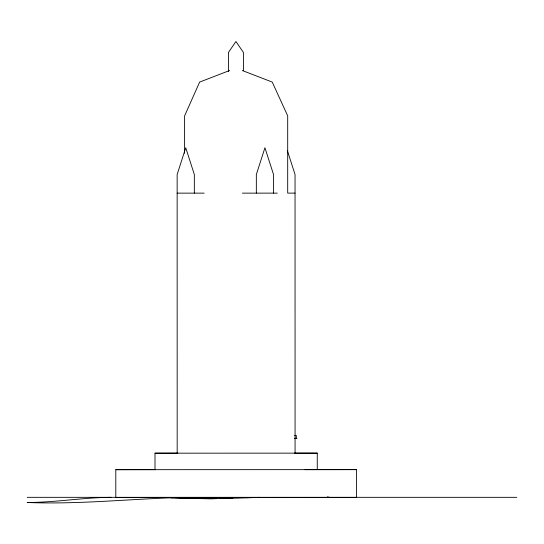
<?xml version="1.0" encoding="UTF-8"?>
<svg xmlns="http://www.w3.org/2000/svg" width="544" height="544" viewBox="0 0 544 544"><rect width="100%" height="100%" fill="white"/><g stroke="black" fill="none" stroke-linecap="round" stroke-linejoin="round"><path stroke-width="0.82" d="M229.616 70.509L199.634 82.083L184.6 115.892L184.606 153.245M217.62 498.583L210.882 498.848L170.911 497.95M219.307 498.522L232.784 498.025M111.003 497.332C82.974 497.522 55.243 502.486 27.2 502.486C76.106 504.444 124.766 499.474 173.57 497.706C202.157 499.147 230.785 498.596 259.366 497.332M246.269 497.678L253.851 497.488M177.147 193.14L204.184 193.14M242.406 193.14L277.318 193.127M295.045 193.113L287.701 193.12L287.694 115.879L272.231 82.069L242.25 70.509M294.603 435.39L296.283 435.39L296.283 438.308M294.42 438.308L296.97 438.308M154.999 469.676L154.999 453.179L177.827 453.159M294.753 453.145L317.261 453.145L317.261 469.642M154.999 453.179L317.261 453.145M115.797 469.683L356.47 469.628L356.47 497.386L115.797 497.44L115.797 469.683L155.414 469.649M305.048 469.669L356.47 469.628M27.2 497.332L516.8 497.332M327.311 496.876L329.793 497.372M287.456 150.872L295.045 174.515L295.079 453.145M273.53 193.134L273.53 174.529L264.928 147.737L256.34 174.536L256.34 193.134M243.413 70.693L243.413 52.435L235.926 41.514L228.446 52.435L228.446 71.522M194.337 193.14L194.337 174.536L185.735 147.744L177.147 174.542L177.181 453.172"/></g></svg>
